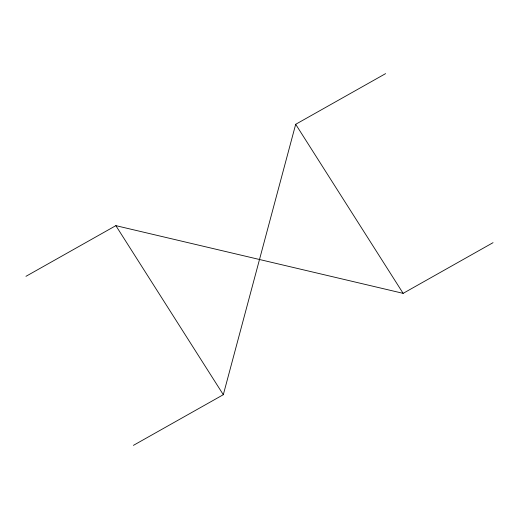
<?xml version="1.0" encoding="UTF-8"?>
<svg xmlns="http://www.w3.org/2000/svg" width="519" height="519" viewBox="0 0 519 519"><rect width="100%" height="100%" fill="white"/><g stroke="black" fill="none" stroke-linecap="round" stroke-linejoin="round"><path stroke-width="0.78" d="M133.396 445.373L223.313 394.7L295.687 124.3L385.604 73.627M25.95 276.329L115.86 225.648L403.14 293.352L493.05 242.671M295.687 124.3L403.14 293.352M115.86 225.648L223.313 394.7"/></g></svg>
